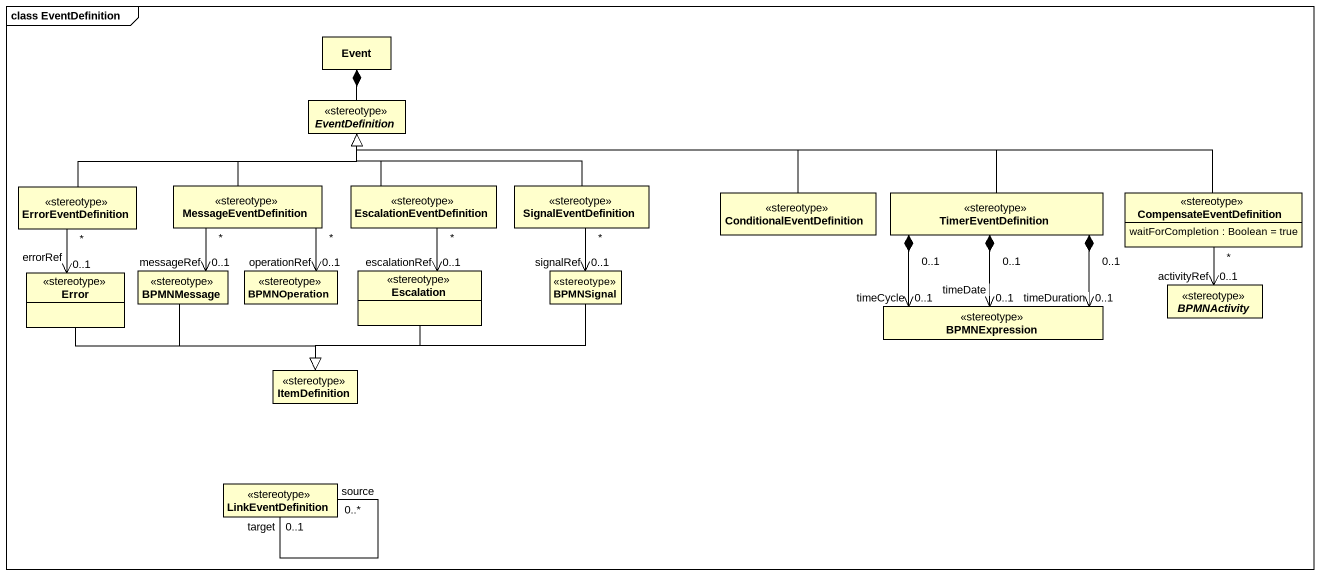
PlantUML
@startuml
mainframe class EventDefinition
hide circle
hide empty members
class Event
abstract class EventDefinition <<stereotype>>
class ErrorEventDefinition <<stereotype>>
class MessageEventDefinition <<stereotype>>
class EscalationEventDefinition <<stereotype>>
class SignalEventDefinition <<stereotype>>
class ConditionalEventDefinition <<stereotype>>
class TimerEventDefinition <<stereotype>>
class CompensateEventDefinition <<stereotype>> {
  waitForCompletion : Boolean = true
}
class Error <<stereotype>>
class BPMNMessage <<stereotype>>
class BPMNOperation <<stereotype>>
class Escalation <<stereotype>>
class BPMNSignal <<stereotype>>
abstract class BPMNActivity <<stereotype>>
class BPMNExpression <<stereotype>>
class ItemDefinition <<stereotype>>
class LinkEventDefinition <<stereotype>>
EventDefinition -up-* Event
ErrorEventDefinition -right-|> EventDefinition
ErrorEventDefinition "*" --> "errorRef\n0..1" Error
MessageEventDefinition -up-|> EventDefinition
MessageEventDefinition "*" --> "messageRef\n0..1" BPMNMessage
EscalationEventDefinition -up-|> EventDefinition
SignalEventDefinition -left-|> EventDefinition
SignalEventDefinition "*" --> "0..1\nsignalRef" BPMNSignal
ConditionalEventDefinition -left-|> EventDefinition
TimerEventDefinition -left-|> EventDefinition
CompensateEventDefinition -left-|> EventDefinition
CompensateEventDefinition "*" --> "activityRef\n0..1" BPMNActivity
Error -right-|> ItemDefinition
BPMNMessage --|> ItemDefinition
BPMNOperation "operationRef\n0..1" <-up- "*" MessageEventDefinition
Escalation "escalationRef\n0..1" <-up- "*" EscalationEventDefinition
Escalation --|> ItemDefinition
BPMNSignal -left-|> ItemDefinition
BPMNExpression "timeCycle\n0..1" <-up-* "0..1" TimerEventDefinition
BPMNExpression "timeDate\n0..1" <-up-* "0..1" TimerEventDefinition
BPMNExpression "timeDuration\n0..1" <-up-* "0..1" TimerEventDefinition
LinkEventDefinition "target\n0..1" -- "source\n0..*" LinkEventDefinition
@enduml
